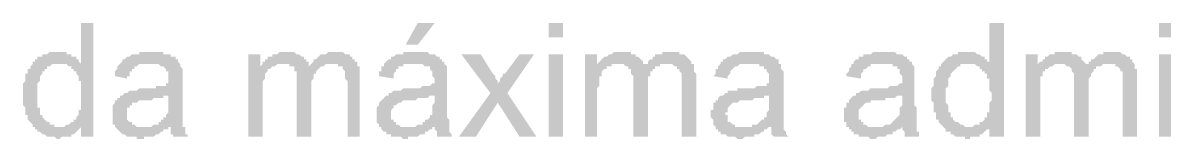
# Model space of a CAD drawing. Header units: millimetres. Extents: x 3949 to 6216, y -1987 to -943.
# Drawn here: x 5031.38 to 5054.52, y -1674.41 to -1672.07 of the extents above; entities that cross this region are included whole.
import ezdxf

# ---------------------------------------------------------------- set-up
doc = ezdxf.new("R2010")
doc.units = ezdxf.units.MM
doc.layers.add('PADRÃO DE ENTRADA', color=7, linetype='Continuous', lineweight=0)

msp = doc.modelspace()

# ---------------------------------------------------------------- hatches: boundary and pattern name
at = {"layer": 'PADRÃO DE ENTRADA', "transparency": 33554559}
h = msp.add_hatch(color=7, dxfattribs=at)
h.paths.add_polyline_path([(5032.555, -1674.364), (5032.555, -1674.12), (5032.555, -1674.169), (5032.506, -1674.218), (5032.506, -1674.218), (5032.506, -1674.218), (5032.457, -1674.266), (5032.457, -1674.266), (5032.408, -1674.315), (5032.408, -1674.315), (5032.36, -1674.315), (5032.36, -1674.364), (5032.311, -1674.364), (5032.262, -1674.364), (5032.262, -1674.364), (5032.213, -1674.364), (5032.213, -1674.364), (5032.164, -1674.364), (5032.115, -1674.413), (5032.115, -1674.413), (5032.067, -1674.413), (5032.018, -1674.364), (5032.018, -1674.364), (5031.969, -1674.364), (5031.92, -1674.364), (5031.92, -1674.364), (5031.871, -1674.364), (5031.871, -1674.364), (5031.823, -1674.315), (5031.774, -1674.315), (5031.774, -1674.315), (5031.725, -1674.266), (5031.725, -1674.266), (5031.725, -1674.266), (5031.676, -1674.266), (5031.676, -1674.218), (5031.627, -1674.218), (5031.627, -1674.169), (5031.578, -1674.169), (5031.578, -1674.12), (5031.578, -1674.12), (5031.53, -1674.071), (5031.53, -1674.071), (5031.481, -1674.022), (5031.481, -1674.022), (5031.481, -1673.974), (5031.481, -1673.925), (5031.432, -1673.925), (5031.432, -1673.876), (5031.432, -1673.876), (5031.432, -1673.827), (5031.432, -1673.827), (5031.432, -1673.778), (5031.383, -1673.729), (5031.383, -1673.729), (5031.383, -1673.681), (5031.383, -1673.632), (5031.383, -1673.632), (5031.383, -1673.583), (5031.383, -1673.534), (5031.383, -1673.534), (5031.383, -1673.485), (5031.383, -1673.437), (5031.383, -1673.437), (5031.383, -1673.388), (5031.383, -1673.339), (5031.383, -1673.339), (5031.383, -1673.29), (5031.432, -1673.241), (5031.432, -1673.241), (5031.432, -1673.192), (5031.432, -1673.192), (5031.432, -1673.144), (5031.432, -1673.095), (5031.481, -1673.095), (5031.481, -1673.095), (5031.481, -1673.046), (5031.481, -1672.997), (5031.53, -1672.997), (5031.53, -1672.948), (5031.53, -1672.948), (5031.578, -1672.9), (5031.578, -1672.9), (5031.578, -1672.851), (5031.627, -1672.851), (5031.627, -1672.802), (5031.676, -1672.802), (5031.676, -1672.753), (5031.725, -1672.753), (5031.725, -1672.753), (5031.774, -1672.753), (5031.774, -1672.704), (5031.823, -1672.704), (5031.871, -1672.704), (5031.871, -1672.704), (5031.92, -1672.655), (5031.969, -1672.655), (5031.969, -1672.655), (5032.018, -1672.655), (5032.018, -1672.655), (5032.067, -1672.655), (5032.067, -1672.655), (5032.115, -1672.655), (5032.164, -1672.655), (5032.164, -1672.655), (5032.213, -1672.655), (5032.262, -1672.655), (5032.262, -1672.704), (5032.311, -1672.704), (5032.311, -1672.704), (5032.36, -1672.704), (5032.36, -1672.753), (5032.408, -1672.753), (5032.457, -1672.753), (5032.457, -1672.802), (5032.506, -1672.802), (5032.506, -1672.851), (5032.506, -1672.851), (5032.555, -1672.9), (5032.555, -1672.9), (5032.555, -1672.07), (5032.799, -1672.07), (5032.799, -1674.364)], flags=0)
h.paths.add_polyline_path([(5031.676, -1673.534), (5031.676, -1673.583), (5031.676, -1673.583), (5031.676, -1673.632), (5031.676, -1673.681), (5031.676, -1673.729), (5031.676, -1673.729), (5031.676, -1673.778), (5031.725, -1673.778), (5031.725, -1673.827), (5031.725, -1673.876), (5031.725, -1673.876), (5031.725, -1673.925), (5031.774, -1673.925), (5031.774, -1673.974), (5031.774, -1673.974), (5031.823, -1674.022), (5031.823, -1674.022), (5031.823, -1674.022), (5031.871, -1674.071), (5031.871, -1674.071), (5031.92, -1674.071), (5031.92, -1674.12), (5031.969, -1674.12), (5031.969, -1674.12), (5032.018, -1674.12), (5032.018, -1674.169), (5032.067, -1674.169), (5032.115, -1674.169), (5032.115, -1674.169), (5032.164, -1674.169), (5032.164, -1674.169), (5032.213, -1674.169), (5032.262, -1674.12), (5032.262, -1674.12), (5032.311, -1674.12), (5032.311, -1674.12), (5032.36, -1674.071), (5032.36, -1674.071), (5032.408, -1674.071), (5032.408, -1674.022), (5032.457, -1674.022), (5032.457, -1673.974), (5032.457, -1673.974), (5032.506, -1673.925), (5032.506, -1673.925), (5032.506, -1673.876), (5032.506, -1673.876), (5032.506, -1673.827), (5032.555, -1673.827), (5032.555, -1673.778), (5032.555, -1673.729), (5032.555, -1673.729), (5032.555, -1673.681), (5032.555, -1673.632), (5032.555, -1673.583), (5032.555, -1673.583), (5032.555, -1673.534), (5032.555, -1673.485), (5032.555, -1673.485), (5032.555, -1673.437), (5032.555, -1673.388), (5032.555, -1673.339), (5032.555, -1673.339), (5032.555, -1673.29), (5032.555, -1673.241), (5032.506, -1673.241), (5032.506, -1673.192), (5032.506, -1673.192), (5032.506, -1673.144), (5032.506, -1673.144), (5032.457, -1673.095), (5032.457, -1673.095), (5032.457, -1673.046), (5032.457, -1673.046), (5032.408, -1673.046), (5032.408, -1672.997), (5032.36, -1672.997), (5032.36, -1672.948), (5032.311, -1672.948), (5032.311, -1672.948), (5032.262, -1672.9), (5032.213, -1672.9), (5032.213, -1672.9), (5032.164, -1672.9), (5032.164, -1672.9), (5032.115, -1672.9), (5032.115, -1672.9), (5032.067, -1672.9), (5032.067, -1672.9), (5032.018, -1672.9), (5031.969, -1672.9), (5031.969, -1672.9), (5031.92, -1672.948), (5031.92, -1672.948), (5031.871, -1672.948), (5031.871, -1672.997), (5031.823, -1672.997), (5031.823, -1673.046), (5031.823, -1673.046), (5031.774, -1673.046), (5031.774, -1673.095), (5031.774, -1673.095), (5031.725, -1673.144), (5031.725, -1673.144), (5031.725, -1673.192), (5031.725, -1673.192), (5031.725, -1673.241), (5031.676, -1673.29), (5031.676, -1673.29), (5031.676, -1673.339), (5031.676, -1673.388), (5031.676, -1673.388), (5031.676, -1673.437), (5031.676, -1673.485), (5031.676, -1673.534), (5031.676, -1673.534)], flags=0)
h = msp.add_hatch(color=7, dxfattribs=at)
h.paths.add_polyline_path([(5039.683, -1674.169), (5039.634, -1674.169), (5039.634, -1674.218), (5039.585, -1674.218), (5039.585, -1674.218), (5039.536, -1674.266), (5039.536, -1674.266), (5039.487, -1674.266), (5039.487, -1674.315), (5039.439, -1674.315), (5039.39, -1674.315), (5039.39, -1674.315), (5039.39, -1674.315), (5039.341, -1674.364), (5039.341, -1674.364), (5039.292, -1674.364), (5039.243, -1674.364), (5039.243, -1674.364), (5039.194, -1674.364), (5039.146, -1674.364), (5039.146, -1674.413), (5039.097, -1674.413), (5039.097, -1674.413), (5039.048, -1674.413), (5038.999, -1674.364), (5038.95, -1674.364), (5038.95, -1674.364), (5038.902, -1674.364), (5038.853, -1674.364), (5038.853, -1674.364), (5038.804, -1674.364), (5038.804, -1674.315), (5038.755, -1674.315), (5038.706, -1674.315), (5038.706, -1674.315), (5038.706, -1674.266), (5038.657, -1674.266), (5038.657, -1674.266), (5038.609, -1674.218), (5038.609, -1674.218), (5038.609, -1674.169), (5038.56, -1674.169), (5038.56, -1674.12), (5038.56, -1674.12), (5038.511, -1674.071), (5038.511, -1674.071), (5038.511, -1674.022), (5038.511, -1673.974), (5038.511, -1673.974), (5038.511, -1673.925), (5038.511, -1673.925), (5038.511, -1673.876), (5038.511, -1673.827), (5038.511, -1673.827), (5038.511, -1673.778), (5038.511, -1673.778), (5038.56, -1673.729), (5038.56, -1673.681), (5038.56, -1673.681), (5038.56, -1673.681), (5038.609, -1673.632), (5038.609, -1673.632), (5038.657, -1673.583), (5038.657, -1673.583), (5038.706, -1673.534), (5038.706, -1673.534), (5038.755, -1673.534), (5038.755, -1673.485), (5038.804, -1673.485), (5038.804, -1673.485), (5038.853, -1673.437), (5038.902, -1673.437), (5038.902, -1673.437), (5038.95, -1673.437), (5038.95, -1673.437), (5038.999, -1673.437), (5038.999, -1673.437), (5039.048, -1673.388), (5039.097, -1673.388), (5039.146, -1673.388), (5039.146, -1673.388), (5039.194, -1673.388), (5039.243, -1673.388), (5039.292, -1673.388), (5039.341, -1673.388), (5039.341, -1673.388), (5039.39, -1673.388), (5039.439, -1673.339), (5039.439, -1673.339), (5039.487, -1673.339), (5039.536, -1673.339), (5039.536, -1673.339), (5039.585, -1673.339), (5039.585, -1673.339), (5039.634, -1673.29), (5039.634, -1673.29), (5039.683, -1673.29), (5039.683, -1673.241), (5039.683, -1673.241), (5039.683, -1673.241), (5039.683, -1673.192), (5039.634, -1673.144), (5039.634, -1673.095), (5039.634, -1673.095), (5039.634, -1673.046), (5039.634, -1673.046), (5039.585, -1672.997), (5039.585, -1672.997), (5039.585, -1672.997), (5039.585, -1672.948), (5039.536, -1672.948), (5039.536, -1672.948), (5039.487, -1672.948), (5039.439, -1672.9), (5039.439, -1672.9), (5039.39, -1672.9), (5039.39, -1672.9), (5039.341, -1672.9), (5039.292, -1672.9), (5039.243, -1672.9), (5039.243, -1672.9), (5039.194, -1672.9), (5039.146, -1672.9), (5039.097, -1672.9), (5039.097, -1672.9), (5039.048, -1672.9), (5039.048, -1672.948), (5038.999, -1672.948), (5038.999, -1672.948), (5038.95, -1672.948), (5038.95, -1672.997), (5038.95, -1672.997), (5038.902, -1672.997), (5038.902, -1673.046), (5038.902, -1673.046), (5038.853, -1673.095), (5038.853, -1673.144), (5038.853, -1673.144), (5038.853, -1673.192), (5038.853, -1673.192), (5038.56, -1673.144), (5038.56, -1673.144), (5038.56, -1673.095), (5038.56, -1673.046), (5038.609, -1673.046), (5038.609, -1672.997), (5038.609, -1672.997), (5038.609, -1672.948), (5038.657, -1672.948), (5038.657, -1672.9), (5038.657, -1672.9), (5038.706, -1672.851), (5038.706, -1672.851), (5038.755, -1672.802), (5038.755, -1672.802), (5038.804, -1672.802), (5038.804, -1672.753), (5038.853, -1672.753), (5038.853, -1672.753), (5038.902, -1672.704), (5038.95, -1672.704), (5038.95, -1672.704), (5038.999, -1672.704), (5038.999, -1672.704), (5039.048, -1672.704), (5039.048, -1672.655), (5039.097, -1672.655), (5039.146, -1672.655), (5039.146, -1672.655), (5039.194, -1672.655), (5039.243, -1672.655), (5039.292, -1672.655), (5039.292, -1672.655), (5039.341, -1672.655), (5039.39, -1672.655), (5039.39, -1672.655), (5039.439, -1672.655), (5039.487, -1672.655), (5039.487, -1672.655), (5039.536, -1672.655), (5039.585, -1672.704), (5039.585, -1672.704), (5039.634, -1672.704), (5039.634, -1672.704), (5039.683, -1672.704), (5039.731, -1672.753), (5039.731, -1672.753), (5039.78, -1672.753), (5039.78, -1672.802), (5039.829, -1672.802), (5039.829, -1672.802), (5039.829, -1672.851), (5039.878, -1672.851), (5039.878, -1672.9), (5039.878, -1672.9), (5039.927, -1672.948), (5039.927, -1672.948), (5039.927, -1672.997), (5039.927, -1673.046), (5039.927, -1673.046), (5039.927, -1673.046), (5039.927, -1673.095), (5039.927, -1673.144), (5039.927, -1673.144), (5039.927, -1673.192), (5039.927, -1673.241), (5039.927, -1673.29), (5039.927, -1673.29), (5039.927, -1673.681), (5039.927, -1673.729), (5039.927, -1673.778), (5039.927, -1673.778), (5039.927, -1673.827), (5039.927, -1673.876), (5039.927, -1673.925), (5039.927, -1673.974), (5039.927, -1673.974), (5039.976, -1674.022), (5039.976, -1674.022), (5039.976, -1674.071), (5039.976, -1674.071), (5039.976, -1674.12), (5039.976, -1674.12), (5039.976, -1674.169), (5039.976, -1674.169), (5039.976, -1674.169), (5039.976, -1674.218), (5039.976, -1674.266), (5039.976, -1674.266), (5040.024, -1674.315), (5040.024, -1674.315), (5040.024, -1674.364), (5039.731, -1674.364), (5039.731, -1674.315), (5039.731, -1674.315), (5039.731, -1674.266), (5039.683, -1674.218), (5039.683, -1674.218), (5039.683, -1674.169), (5039.683, -1674.169)], flags=0)
h.paths.add_polyline_path([(5039.683, -1673.534), (5039.634, -1673.534), (5039.634, -1673.534), (5039.585, -1673.534), (5039.585, -1673.534), (5039.536, -1673.583), (5039.487, -1673.583), (5039.487, -1673.583), (5039.439, -1673.583), (5039.439, -1673.583), (5039.39, -1673.583), (5039.341, -1673.583), (5039.292, -1673.632), (5039.292, -1673.632), (5039.243, -1673.632), (5039.194, -1673.632), (5039.146, -1673.632), (5039.097, -1673.632), (5039.097, -1673.632), (5039.048, -1673.632), (5038.999, -1673.681), (5038.999, -1673.681), (5038.95, -1673.681), (5038.95, -1673.681), (5038.95, -1673.681), (5038.902, -1673.729), (5038.853, -1673.729), (5038.853, -1673.778), (5038.853, -1673.778), (5038.853, -1673.778), (5038.804, -1673.827), (5038.804, -1673.876), (5038.804, -1673.876), (5038.804, -1673.925), (5038.804, -1673.925), (5038.804, -1673.974), (5038.804, -1674.022), (5038.853, -1674.022), (5038.853, -1674.071), (5038.853, -1674.071), (5038.902, -1674.071), (5038.902, -1674.12), (5038.95, -1674.12), (5038.95, -1674.12), (5038.999, -1674.169), (5038.999, -1674.169), (5039.048, -1674.169), (5039.097, -1674.169), (5039.146, -1674.169), (5039.146, -1674.169), (5039.194, -1674.169), (5039.194, -1674.169), (5039.243, -1674.169), (5039.292, -1674.169), (5039.292, -1674.169), (5039.341, -1674.12), (5039.341, -1674.12), (5039.39, -1674.12), (5039.439, -1674.12), (5039.439, -1674.12), (5039.439, -1674.071), (5039.487, -1674.071), (5039.487, -1674.022), (5039.536, -1674.022), (5039.536, -1674.022), (5039.585, -1673.974), (5039.585, -1673.974), (5039.585, -1673.925), (5039.634, -1673.925), (5039.634, -1673.876), (5039.634, -1673.876), (5039.634, -1673.827), (5039.634, -1673.778), (5039.634, -1673.778), (5039.634, -1673.729), (5039.683, -1673.681), (5039.683, -1673.681), (5039.683, -1673.632), (5039.683, -1673.632)], flags=0)
h.paths.add_polyline_path([(5039.097, -1672.509), (5039.341, -1672.07), (5039.683, -1672.07), (5039.341, -1672.509)], flags=0)
h = msp.add_hatch(color=7, dxfattribs=at)
h.paths.add_polyline_path([(5050.863, -1674.364), (5050.863, -1674.12), (5050.863, -1674.169), (5050.863, -1674.218), (5050.814, -1674.218), (5050.814, -1674.218), (5050.765, -1674.266), (5050.765, -1674.266), (5050.716, -1674.315), (5050.716, -1674.315), (5050.667, -1674.315), (5050.667, -1674.364), (5050.618, -1674.364), (5050.618, -1674.364), (5050.57, -1674.364), (5050.57, -1674.364), (5050.521, -1674.364), (5050.472, -1674.364), (5050.472, -1674.413), (5050.423, -1674.413), (5050.374, -1674.413), (5050.374, -1674.364), (5050.325, -1674.364), (5050.277, -1674.364), (5050.277, -1674.364), (5050.228, -1674.364), (5050.228, -1674.364), (5050.179, -1674.364), (5050.13, -1674.315), (5050.13, -1674.315), (5050.081, -1674.315), (5050.081, -1674.266), (5050.081, -1674.266), (5050.033, -1674.266), (5049.984, -1674.266), (5049.984, -1674.218), (5049.984, -1674.218), (5049.935, -1674.169), (5049.935, -1674.169), (5049.886, -1674.12), (5049.886, -1674.12), (5049.837, -1674.071), (5049.837, -1674.071), (5049.837, -1674.022), (5049.788, -1674.022), (5049.788, -1673.974), (5049.788, -1673.925), (5049.788, -1673.925), (5049.788, -1673.876), (5049.74, -1673.876), (5049.74, -1673.827), (5049.74, -1673.827), (5049.74, -1673.778), (5049.74, -1673.729), (5049.74, -1673.729), (5049.74, -1673.681), (5049.691, -1673.632), (5049.691, -1673.632), (5049.691, -1673.583), (5049.691, -1673.534), (5049.691, -1673.534), (5049.691, -1673.485), (5049.691, -1673.437), (5049.691, -1673.437), (5049.691, -1673.388), (5049.74, -1673.339), (5049.74, -1673.339), (5049.74, -1673.29), (5049.74, -1673.241), (5049.74, -1673.241), (5049.74, -1673.192), (5049.74, -1673.192), (5049.788, -1673.144), (5049.788, -1673.095), (5049.788, -1673.095), (5049.788, -1673.095), (5049.788, -1673.046), (5049.837, -1672.997), (5049.837, -1672.997), (5049.837, -1672.948), (5049.886, -1672.948), (5049.886, -1672.9), (5049.886, -1672.9), (5049.935, -1672.851), (5049.935, -1672.851), (5049.984, -1672.802), (5049.984, -1672.802), (5050.033, -1672.753), (5050.033, -1672.753), (5050.081, -1672.753), (5050.081, -1672.753), (5050.13, -1672.704), (5050.13, -1672.704), (5050.179, -1672.704), (5050.228, -1672.704), (5050.228, -1672.655), (5050.277, -1672.655), (5050.277, -1672.655), (5050.325, -1672.655), (5050.374, -1672.655), (5050.374, -1672.655), (5050.423, -1672.655), (5050.423, -1672.655), (5050.472, -1672.655), (5050.521, -1672.655), (5050.521, -1672.655), (5050.57, -1672.655), (5050.618, -1672.704), (5050.618, -1672.704), (5050.667, -1672.704), (5050.667, -1672.704), (5050.716, -1672.753), (5050.716, -1672.753), (5050.765, -1672.753), (5050.765, -1672.802), (5050.814, -1672.802), (5050.814, -1672.851), (5050.863, -1672.851), (5050.863, -1672.9), (5050.863, -1672.9), (5050.863, -1672.07), (5051.155, -1672.07), (5051.155, -1674.364)], flags=0)
h.paths.add_polyline_path([(5049.984, -1673.534), (5049.984, -1673.583), (5049.984, -1673.583), (5049.984, -1673.632), (5049.984, -1673.681), (5050.033, -1673.729), (5050.033, -1673.729), (5050.033, -1673.778), (5050.033, -1673.778), (5050.033, -1673.827), (5050.033, -1673.876), (5050.081, -1673.876), (5050.081, -1673.925), (5050.081, -1673.925), (5050.081, -1673.974), (5050.13, -1673.974), (5050.13, -1674.022), (5050.13, -1674.022), (5050.13, -1674.022), (5050.179, -1674.071), (5050.179, -1674.071), (5050.228, -1674.071), (5050.277, -1674.12), (5050.277, -1674.12), (5050.325, -1674.12), (5050.325, -1674.12), (5050.374, -1674.169), (5050.374, -1674.169), (5050.423, -1674.169), (5050.472, -1674.169), (5050.472, -1674.169), (5050.521, -1674.169), (5050.521, -1674.169), (5050.57, -1674.12), (5050.618, -1674.12), (5050.618, -1674.12), (5050.667, -1674.12), (5050.667, -1674.071), (5050.716, -1674.071), (5050.716, -1674.071), (5050.765, -1674.022), (5050.765, -1674.022), (5050.765, -1673.974), (5050.814, -1673.974), (5050.814, -1673.925), (5050.814, -1673.925), (5050.814, -1673.876), (5050.863, -1673.876), (5050.863, -1673.827), (5050.863, -1673.827), (5050.863, -1673.778), (5050.863, -1673.729), (5050.863, -1673.729), (5050.863, -1673.681), (5050.911, -1673.632), (5050.911, -1673.583), (5050.911, -1673.583), (5050.911, -1673.534), (5050.911, -1673.485), (5050.911, -1673.485), (5050.863, -1673.437), (5050.863, -1673.388), (5050.863, -1673.339), (5050.863, -1673.339), (5050.863, -1673.29), (5050.863, -1673.241), (5050.863, -1673.241), (5050.863, -1673.192), (5050.814, -1673.192), (5050.814, -1673.144), (5050.814, -1673.144), (5050.814, -1673.095), (5050.765, -1673.095), (5050.765, -1673.046), (5050.765, -1673.046), (5050.716, -1673.046), (5050.716, -1672.997), (5050.667, -1672.997), (5050.667, -1672.948), (5050.618, -1672.948), (5050.618, -1672.948), (5050.57, -1672.9), (5050.57, -1672.9), (5050.521, -1672.9), (5050.521, -1672.9), (5050.472, -1672.9), (5050.423, -1672.9), (5050.423, -1672.9), (5050.423, -1672.9), (5050.374, -1672.9), (5050.325, -1672.9), (5050.325, -1672.9), (5050.277, -1672.9), (5050.277, -1672.948), (5050.228, -1672.948), (5050.228, -1672.948), (5050.179, -1672.997), (5050.179, -1672.997), (5050.13, -1673.046), (5050.13, -1673.046), (5050.13, -1673.046), (5050.081, -1673.095), (5050.081, -1673.095), (5050.081, -1673.144), (5050.081, -1673.144), (5050.033, -1673.192), (5050.033, -1673.192), (5050.033, -1673.241), (5050.033, -1673.29), (5050.033, -1673.29), (5050.033, -1673.339), (5049.984, -1673.388), (5049.984, -1673.388), (5049.984, -1673.437), (5049.984, -1673.485), (5049.984, -1673.534), (5049.984, -1673.534)], flags=0)
h = msp.add_hatch(color=7, dxfattribs=at)
h.paths.add_polyline_path([(5034.361, -1674.169), (5034.312, -1674.169), (5034.312, -1674.218), (5034.264, -1674.218), (5034.215, -1674.218), (5034.215, -1674.266), (5034.166, -1674.266), (5034.166, -1674.266), (5034.117, -1674.315), (5034.117, -1674.315), (5034.068, -1674.315), (5034.068, -1674.315), (5034.068, -1674.315), (5034.019, -1674.364), (5033.971, -1674.364), (5033.971, -1674.364), (5033.922, -1674.364), (5033.873, -1674.364), (5033.873, -1674.364), (5033.824, -1674.364), (5033.824, -1674.413), (5033.775, -1674.413), (5033.727, -1674.413), (5033.678, -1674.413), (5033.678, -1674.364), (5033.629, -1674.364), (5033.58, -1674.364), (5033.58, -1674.364), (5033.531, -1674.364), (5033.482, -1674.364), (5033.482, -1674.364), (5033.434, -1674.315), (5033.434, -1674.315), (5033.385, -1674.315), (5033.385, -1674.315), (5033.336, -1674.266), (5033.336, -1674.266), (5033.336, -1674.266), (5033.287, -1674.218), (5033.287, -1674.218), (5033.238, -1674.169), (5033.238, -1674.169), (5033.238, -1674.12), (5033.19, -1674.12), (5033.19, -1674.071), (5033.19, -1674.071), (5033.19, -1674.022), (5033.19, -1673.974), (5033.19, -1673.974), (5033.19, -1673.925), (5033.19, -1673.925), (5033.19, -1673.876), (5033.19, -1673.827), (5033.19, -1673.827), (5033.19, -1673.778), (5033.19, -1673.778), (5033.19, -1673.729), (5033.238, -1673.681), (5033.238, -1673.681), (5033.238, -1673.681), (5033.238, -1673.632), (5033.287, -1673.632), (5033.287, -1673.583), (5033.336, -1673.583), (5033.336, -1673.534), (5033.385, -1673.534), (5033.385, -1673.534), (5033.434, -1673.485), (5033.434, -1673.485), (5033.482, -1673.485), (5033.531, -1673.437), (5033.531, -1673.437), (5033.58, -1673.437), (5033.58, -1673.437), (5033.629, -1673.437), (5033.629, -1673.437), (5033.678, -1673.437), (5033.727, -1673.388), (5033.727, -1673.388), (5033.775, -1673.388), (5033.824, -1673.388), (5033.873, -1673.388), (5033.922, -1673.388), (5033.922, -1673.388), (5033.971, -1673.388), (5034.019, -1673.388), (5034.068, -1673.388), (5034.068, -1673.339), (5034.117, -1673.339), (5034.166, -1673.339), (5034.166, -1673.339), (5034.215, -1673.339), (5034.215, -1673.339), (5034.264, -1673.339), (5034.264, -1673.29), (5034.312, -1673.29), (5034.312, -1673.29), (5034.312, -1673.241), (5034.312, -1673.241), (5034.312, -1673.241), (5034.312, -1673.192), (5034.312, -1673.144), (5034.312, -1673.095), (5034.312, -1673.095), (5034.312, -1673.046), (5034.264, -1673.046), (5034.264, -1672.997), (5034.264, -1672.997), (5034.264, -1672.997), (5034.215, -1672.948), (5034.215, -1672.948), (5034.166, -1672.948), (5034.166, -1672.948), (5034.117, -1672.9), (5034.117, -1672.9), (5034.068, -1672.9), (5034.019, -1672.9), (5034.019, -1672.9), (5033.971, -1672.9), (5033.922, -1672.9), (5033.873, -1672.9), (5033.873, -1672.9), (5033.824, -1672.9), (5033.775, -1672.9), (5033.727, -1672.9), (5033.727, -1672.9), (5033.678, -1672.948), (5033.678, -1672.948), (5033.629, -1672.948), (5033.629, -1672.948), (5033.629, -1672.997), (5033.58, -1672.997), (5033.58, -1672.997), (5033.58, -1673.046), (5033.531, -1673.046), (5033.531, -1673.095), (5033.531, -1673.144), (5033.482, -1673.144), (5033.482, -1673.192), (5033.482, -1673.192), (5033.238, -1673.144), (5033.238, -1673.144), (5033.238, -1673.095), (5033.238, -1673.046), (5033.238, -1673.046), (5033.287, -1672.997), (5033.287, -1672.997), (5033.287, -1672.948), (5033.287, -1672.948), (5033.336, -1672.9), (5033.336, -1672.9), (5033.385, -1672.851), (5033.385, -1672.851), (5033.385, -1672.802), (5033.434, -1672.802), (5033.434, -1672.802), (5033.482, -1672.753), (5033.531, -1672.753), (5033.531, -1672.753), (5033.58, -1672.704), (5033.58, -1672.704), (5033.629, -1672.704), (5033.629, -1672.704), (5033.678, -1672.704), (5033.727, -1672.704), (5033.727, -1672.655), (5033.775, -1672.655), (5033.775, -1672.655), (5033.824, -1672.655), (5033.873, -1672.655), (5033.873, -1672.655), (5033.922, -1672.655), (5033.971, -1672.655), (5034.019, -1672.655), (5034.019, -1672.655), (5034.068, -1672.655), (5034.117, -1672.655), (5034.166, -1672.655), (5034.166, -1672.655), (5034.215, -1672.655), (5034.215, -1672.704), (5034.264, -1672.704), (5034.264, -1672.704), (5034.312, -1672.704), (5034.361, -1672.704), (5034.361, -1672.753), (5034.41, -1672.753), (5034.459, -1672.753), (5034.459, -1672.802), (5034.459, -1672.802), (5034.508, -1672.802), (5034.508, -1672.851), (5034.508, -1672.851), (5034.556, -1672.9), (5034.556, -1672.9), (5034.556, -1672.948), (5034.556, -1672.948), (5034.605, -1672.997), (5034.605, -1673.046), (5034.605, -1673.046), (5034.605, -1673.046), (5034.605, -1673.095), (5034.605, -1673.144), (5034.605, -1673.144), (5034.605, -1673.192), (5034.605, -1673.241), (5034.605, -1673.29), (5034.605, -1673.29), (5034.605, -1673.681), (5034.605, -1673.729), (5034.605, -1673.778), (5034.605, -1673.778), (5034.605, -1673.827), (5034.605, -1673.876), (5034.605, -1673.925), (5034.605, -1673.974), (5034.605, -1673.974), (5034.605, -1674.022), (5034.605, -1674.022), (5034.605, -1674.071), (5034.605, -1674.071), (5034.605, -1674.12), (5034.605, -1674.12), (5034.605, -1674.169), (5034.605, -1674.169), (5034.654, -1674.169), (5034.654, -1674.218), (5034.654, -1674.266), (5034.654, -1674.266), (5034.654, -1674.315), (5034.703, -1674.315), (5034.703, -1674.364), (5034.41, -1674.364), (5034.41, -1674.315), (5034.361, -1674.315), (5034.361, -1674.266), (5034.361, -1674.218), (5034.361, -1674.218), (5034.361, -1674.169), (5034.361, -1674.169)], flags=0)
h.paths.add_polyline_path([(5034.312, -1673.534), (5034.312, -1673.534), (5034.264, -1673.534), (5034.264, -1673.534), (5034.215, -1673.534), (5034.215, -1673.583), (5034.166, -1673.583), (5034.166, -1673.583), (5034.117, -1673.583), (5034.068, -1673.583), (5034.068, -1673.583), (5034.019, -1673.583), (5033.971, -1673.632), (5033.922, -1673.632), (5033.873, -1673.632), (5033.873, -1673.632), (5033.824, -1673.632), (5033.775, -1673.632), (5033.727, -1673.632), (5033.727, -1673.632), (5033.678, -1673.681), (5033.678, -1673.681), (5033.629, -1673.681), (5033.629, -1673.681), (5033.58, -1673.681), (5033.58, -1673.729), (5033.531, -1673.729), (5033.531, -1673.778), (5033.531, -1673.778), (5033.482, -1673.778), (5033.482, -1673.827), (5033.482, -1673.876), (5033.482, -1673.876), (5033.482, -1673.925), (5033.482, -1673.925), (5033.482, -1673.974), (5033.482, -1674.022), (5033.482, -1674.022), (5033.531, -1674.071), (5033.531, -1674.071), (5033.58, -1674.071), (5033.58, -1674.12), (5033.58, -1674.12), (5033.629, -1674.12), (5033.678, -1674.169), (5033.678, -1674.169), (5033.727, -1674.169), (5033.727, -1674.169), (5033.775, -1674.169), (5033.824, -1674.169), (5033.824, -1674.169), (5033.873, -1674.169), (5033.922, -1674.169), (5033.922, -1674.169), (5033.971, -1674.169), (5034.019, -1674.12), (5034.019, -1674.12), (5034.068, -1674.12), (5034.068, -1674.12), (5034.117, -1674.12), (5034.117, -1674.071), (5034.166, -1674.071), (5034.166, -1674.022), (5034.215, -1674.022), (5034.215, -1674.022), (5034.215, -1673.974), (5034.264, -1673.974), (5034.264, -1673.925), (5034.264, -1673.925), (5034.312, -1673.876), (5034.312, -1673.876), (5034.312, -1673.827), (5034.312, -1673.778), (5034.312, -1673.778), (5034.312, -1673.729), (5034.312, -1673.681), (5034.312, -1673.681), (5034.312, -1673.632), (5034.312, -1673.632)], flags=0)
for points in [[(5035.923, -1674.364), (5035.923, -1672.704), (5036.168, -1672.704), (5036.168, -1672.948), (5036.216, -1672.9), (5036.216, -1672.851), (5036.265, -1672.851), (5036.265, -1672.851), (5036.265, -1672.802), (5036.314, -1672.802), (5036.314, -1672.753), (5036.363, -1672.753), (5036.412, -1672.753), (5036.412, -1672.753), (5036.412, -1672.704), (5036.46, -1672.704), (5036.46, -1672.704), (5036.509, -1672.704), (5036.558, -1672.655), (5036.558, -1672.655), (5036.607, -1672.655), (5036.656, -1672.655), (5036.656, -1672.655), (5036.705, -1672.655), (5036.705, -1672.655), (5036.753, -1672.655), (5036.802, -1672.655), (5036.802, -1672.655), (5036.851, -1672.655), (5036.9, -1672.704), (5036.9, -1672.704), (5036.949, -1672.704), (5036.949, -1672.704), (5036.998, -1672.753), (5036.998, -1672.753), (5036.998, -1672.753), (5037.046, -1672.753), (5037.046, -1672.802), (5037.095, -1672.802), (5037.095, -1672.851), (5037.144, -1672.851), (5037.144, -1672.9), (5037.144, -1672.9), (5037.144, -1672.948), (5037.193, -1672.9), (5037.193, -1672.9), (5037.242, -1672.851), (5037.242, -1672.851), (5037.242, -1672.802), (5037.29, -1672.802), (5037.29, -1672.802), (5037.339, -1672.753), (5037.339, -1672.753), (5037.388, -1672.704), (5037.388, -1672.704), (5037.437, -1672.704), (5037.486, -1672.704), (5037.486, -1672.704), (5037.535, -1672.655), (5037.535, -1672.655), (5037.583, -1672.655), (5037.632, -1672.655), (5037.632, -1672.655), (5037.681, -1672.655), (5037.73, -1672.655), (5037.73, -1672.655), (5037.779, -1672.655), (5037.827, -1672.655), (5037.827, -1672.655), (5037.876, -1672.704), (5037.876, -1672.704), (5037.925, -1672.704), (5037.974, -1672.704), (5037.974, -1672.753), (5038.023, -1672.753), (5038.023, -1672.753), (5038.023, -1672.802), (5038.072, -1672.802), (5038.072, -1672.802), (5038.072, -1672.851), (5038.12, -1672.851), (5038.12, -1672.9), (5038.12, -1672.9), (5038.12, -1672.948), (5038.169, -1672.948), (5038.169, -1672.997), (5038.169, -1672.997), (5038.169, -1673.046), (5038.169, -1673.095), (5038.169, -1673.144), (5038.169, -1673.144), (5038.169, -1673.192), (5038.169, -1673.192), (5038.169, -1674.364), (5037.925, -1674.364), (5037.925, -1673.29), (5037.925, -1673.241), (5037.925, -1673.241), (5037.876, -1673.192), (5037.876, -1673.144), (5037.876, -1673.144), (5037.876, -1673.095), (5037.876, -1673.095), (5037.876, -1673.046), (5037.876, -1673.046), (5037.827, -1672.997), (5037.827, -1672.997), (5037.827, -1672.948), (5037.779, -1672.948), (5037.779, -1672.948), (5037.73, -1672.948), (5037.73, -1672.9), (5037.681, -1672.9), (5037.681, -1672.9), (5037.632, -1672.9), (5037.632, -1672.9), (5037.583, -1672.9), (5037.535, -1672.9), (5037.535, -1672.9), (5037.486, -1672.9), (5037.437, -1672.948), (5037.437, -1672.948), (5037.388, -1672.948), (5037.388, -1672.948), (5037.339, -1672.997), (5037.339, -1672.997), (5037.339, -1672.997), (5037.29, -1673.046), (5037.29, -1673.046), (5037.29, -1673.095), (5037.242, -1673.095), (5037.242, -1673.144), (5037.242, -1673.144), (5037.242, -1673.192), (5037.242, -1673.192), (5037.193, -1673.241), (5037.193, -1673.29), (5037.193, -1673.339), (5037.193, -1673.339), (5037.193, -1673.388), (5037.193, -1674.364), (5036.9, -1674.364), (5036.9, -1673.29), (5036.9, -1673.241), (5036.9, -1673.192), (5036.9, -1673.144), (5036.9, -1673.144), (5036.9, -1673.095), (5036.9, -1673.095), (5036.9, -1673.046), (5036.851, -1673.046), (5036.851, -1672.997), (5036.851, -1672.997), (5036.851, -1672.948), (5036.802, -1672.948), (5036.802, -1672.948), (5036.753, -1672.948), (5036.753, -1672.9), (5036.705, -1672.9), (5036.656, -1672.9), (5036.656, -1672.9), (5036.607, -1672.9), (5036.607, -1672.9), (5036.558, -1672.9), (5036.509, -1672.9), (5036.509, -1672.9), (5036.46, -1672.948), (5036.46, -1672.948), (5036.412, -1672.948), (5036.412, -1672.948), (5036.363, -1672.997), (5036.363, -1672.997), (5036.314, -1672.997), (5036.314, -1673.046), (5036.314, -1673.046), (5036.265, -1673.095), (5036.265, -1673.144), (5036.265, -1673.144), (5036.265, -1673.144), (5036.265, -1673.192), (5036.216, -1673.241), (5036.216, -1673.241), (5036.216, -1673.29), (5036.216, -1673.29), (5036.216, -1673.339), (5036.216, -1673.388), (5036.216, -1673.437), (5036.216, -1673.437), (5036.216, -1673.485), (5036.216, -1673.485), (5036.216, -1674.364)], [(5040.171, -1674.364), (5040.806, -1673.485), (5040.22, -1672.704), (5040.61, -1672.704), (5040.854, -1673.095), (5040.854, -1673.095), (5040.903, -1673.144), (5040.903, -1673.192), (5040.903, -1673.192), (5040.952, -1673.241), (5040.952, -1673.241), (5040.952, -1673.29), (5041.001, -1673.241), (5041.001, -1673.192), (5041.001, -1673.192), (5041.05, -1673.144), (5041.05, -1673.144), (5041.05, -1673.095), (5041.098, -1673.095), (5041.391, -1672.704), (5041.684, -1672.704), (5041.147, -1673.485), (5041.733, -1674.364), (5041.391, -1674.364), (5041.05, -1673.827), (5040.952, -1673.681), (5040.513, -1674.364)], [(5042.71, -1674.364), (5042.71, -1672.704), (5042.954, -1672.704), (5042.954, -1672.948), (5042.954, -1672.9), (5043.002, -1672.851), (5043.002, -1672.851), (5043.002, -1672.851), (5043.051, -1672.802), (5043.051, -1672.802), (5043.1, -1672.753), (5043.1, -1672.753), (5043.149, -1672.753), (5043.149, -1672.753), (5043.198, -1672.704), (5043.198, -1672.704), (5043.247, -1672.704), (5043.247, -1672.704), (5043.295, -1672.655), (5043.344, -1672.655), (5043.344, -1672.655), (5043.393, -1672.655), (5043.442, -1672.655), (5043.442, -1672.655), (5043.491, -1672.655), (5043.539, -1672.655), (5043.539, -1672.655), (5043.588, -1672.655), (5043.637, -1672.655), (5043.637, -1672.704), (5043.686, -1672.704), (5043.686, -1672.704), (5043.735, -1672.704), (5043.735, -1672.753), (5043.735, -1672.753), (5043.784, -1672.753), (5043.784, -1672.753), (5043.832, -1672.802), (5043.832, -1672.802), (5043.881, -1672.851), (5043.881, -1672.851), (5043.881, -1672.9), (5043.93, -1672.9), (5043.93, -1672.948), (5043.93, -1672.9), (5043.979, -1672.9), (5043.979, -1672.851), (5043.979, -1672.851), (5044.028, -1672.802), (5044.028, -1672.802), (5044.076, -1672.802), (5044.076, -1672.753), (5044.125, -1672.753), (5044.125, -1672.704), (5044.174, -1672.704), (5044.174, -1672.704), (5044.223, -1672.704), (5044.272, -1672.704), (5044.272, -1672.655), (5044.321, -1672.655), (5044.321, -1672.655), (5044.369, -1672.655), (5044.418, -1672.655), (5044.418, -1672.655), (5044.467, -1672.655), (5044.516, -1672.655), (5044.516, -1672.655), (5044.565, -1672.655), (5044.614, -1672.655), (5044.614, -1672.704), (5044.662, -1672.704), (5044.662, -1672.704), (5044.711, -1672.704), (5044.76, -1672.753), (5044.76, -1672.753), (5044.76, -1672.753), (5044.809, -1672.802), (5044.809, -1672.802), (5044.809, -1672.802), (5044.858, -1672.851), (5044.858, -1672.851), (5044.858, -1672.9), (5044.906, -1672.9), (5044.906, -1672.948), (5044.906, -1672.948), (5044.906, -1672.997), (5044.906, -1672.997), (5044.906, -1673.046), (5044.955, -1673.095), (5044.955, -1673.144), (5044.955, -1673.144), (5044.955, -1673.192), (5044.955, -1673.192), (5044.955, -1674.364), (5044.662, -1674.364), (5044.662, -1673.29), (5044.662, -1673.241), (5044.662, -1673.241), (5044.662, -1673.192), (5044.662, -1673.144), (5044.662, -1673.144), (5044.662, -1673.095), (5044.662, -1673.095), (5044.614, -1673.046), (5044.614, -1673.046), (5044.614, -1672.997), (5044.565, -1672.997), (5044.565, -1672.948), (5044.516, -1672.948), (5044.516, -1672.948), (5044.516, -1672.948), (5044.467, -1672.9), (5044.467, -1672.9), (5044.418, -1672.9), (5044.369, -1672.9), (5044.369, -1672.9), (5044.321, -1672.9), (5044.321, -1672.9), (5044.272, -1672.9), (5044.223, -1672.9), (5044.223, -1672.948), (5044.174, -1672.948), (5044.174, -1672.948), (5044.125, -1672.948), (5044.125, -1672.997), (5044.076, -1672.997), (5044.076, -1672.997), (5044.076, -1673.046), (5044.028, -1673.046), (5044.028, -1673.095), (5044.028, -1673.095), (5044.028, -1673.144), (5043.979, -1673.144), (5043.979, -1673.192), (5043.979, -1673.192), (5043.979, -1673.241), (5043.979, -1673.29), (5043.979, -1673.339), (5043.979, -1673.339), (5043.979, -1673.388), (5043.979, -1674.364), (5043.686, -1674.364), (5043.686, -1673.29), (5043.686, -1673.241), (5043.686, -1673.192), (5043.686, -1673.144), (5043.686, -1673.144), (5043.637, -1673.095), (5043.637, -1673.095), (5043.637, -1673.046), (5043.637, -1673.046), (5043.637, -1672.997), (5043.588, -1672.997), (5043.588, -1672.948), (5043.588, -1672.948), (5043.539, -1672.948), (5043.539, -1672.948), (5043.491, -1672.9), (5043.442, -1672.9), (5043.442, -1672.9), (5043.393, -1672.9), (5043.393, -1672.9), (5043.344, -1672.9), (5043.344, -1672.9), (5043.295, -1672.9), (5043.247, -1672.9), (5043.247, -1672.948), (5043.198, -1672.948), (5043.198, -1672.948), (5043.149, -1672.948), (5043.149, -1672.997), (5043.1, -1672.997), (5043.1, -1672.997), (5043.051, -1673.046), (5043.051, -1673.046), (5043.051, -1673.095), (5043.051, -1673.144), (5043.002, -1673.144), (5043.002, -1673.144), (5043.002, -1673.192), (5043.002, -1673.241), (5043.002, -1673.241), (5043.002, -1673.29), (5043.002, -1673.29), (5043.002, -1673.339), (5042.954, -1673.388), (5042.954, -1673.437), (5042.954, -1673.437), (5042.954, -1673.485), (5042.954, -1673.485), (5042.954, -1674.364)], [(5051.595, -1674.364), (5051.595, -1672.704), (5051.839, -1672.704), (5051.839, -1672.948), (5051.839, -1672.9), (5051.888, -1672.851), (5051.888, -1672.851), (5051.937, -1672.851), (5051.937, -1672.802), (5051.985, -1672.802), (5051.985, -1672.753), (5052.034, -1672.753), (5052.034, -1672.753), (5052.034, -1672.753), (5052.083, -1672.704), (5052.083, -1672.704), (5052.132, -1672.704), (5052.181, -1672.704), (5052.181, -1672.655), (5052.229, -1672.655), (5052.278, -1672.655), (5052.278, -1672.655), (5052.327, -1672.655), (5052.327, -1672.655), (5052.376, -1672.655), (5052.425, -1672.655), (5052.425, -1672.655), (5052.474, -1672.655), (5052.522, -1672.655), (5052.522, -1672.704), (5052.571, -1672.704), (5052.62, -1672.704), (5052.62, -1672.704), (5052.669, -1672.753), (5052.669, -1672.753), (5052.669, -1672.753), (5052.718, -1672.753), (5052.718, -1672.802), (5052.718, -1672.802), (5052.767, -1672.851), (5052.767, -1672.851), (5052.815, -1672.9), (5052.815, -1672.9), (5052.815, -1672.948), (5052.815, -1672.9), (5052.864, -1672.9), (5052.864, -1672.851), (5052.913, -1672.851), (5052.913, -1672.802), (5052.962, -1672.802), (5052.962, -1672.802), (5053.011, -1672.753), (5053.011, -1672.753), (5053.059, -1672.704), (5053.059, -1672.704), (5053.108, -1672.704), (5053.108, -1672.704), (5053.157, -1672.704), (5053.157, -1672.655), (5053.206, -1672.655), (5053.255, -1672.655), (5053.255, -1672.655), (5053.304, -1672.655), (5053.304, -1672.655), (5053.352, -1672.655), (5053.401, -1672.655), (5053.45, -1672.655), (5053.45, -1672.655), (5053.499, -1672.655), (5053.548, -1672.704), (5053.548, -1672.704), (5053.596, -1672.704), (5053.596, -1672.704), (5053.645, -1672.753), (5053.645, -1672.753), (5053.694, -1672.753), (5053.694, -1672.802), (5053.694, -1672.802), (5053.743, -1672.802), (5053.743, -1672.851), (5053.743, -1672.851), (5053.792, -1672.9), (5053.792, -1672.9), (5053.792, -1672.948), (5053.792, -1672.948), (5053.792, -1672.997), (5053.841, -1672.997), (5053.841, -1673.046), (5053.841, -1673.095), (5053.841, -1673.144), (5053.841, -1673.144), (5053.841, -1673.192), (5053.841, -1673.192), (5053.841, -1674.364), (5053.548, -1674.364), (5053.548, -1673.29), (5053.548, -1673.241), (5053.548, -1673.241), (5053.548, -1673.192), (5053.548, -1673.144), (5053.548, -1673.144), (5053.548, -1673.095), (5053.548, -1673.095), (5053.548, -1673.046), (5053.499, -1673.046), (5053.499, -1672.997), (5053.499, -1672.997), (5053.45, -1672.948), (5053.45, -1672.948), (5053.45, -1672.948), (5053.401, -1672.948), (5053.401, -1672.9), (5053.352, -1672.9), (5053.304, -1672.9), (5053.304, -1672.9), (5053.255, -1672.9), (5053.206, -1672.9), (5053.206, -1672.9), (5053.157, -1672.9), (5053.157, -1672.9), (5053.108, -1672.948), (5053.059, -1672.948), (5053.059, -1672.948), (5053.011, -1672.948), (5053.011, -1672.997), (5052.962, -1672.997), (5052.962, -1672.997), (5052.962, -1673.046), (5052.962, -1673.046), (5052.913, -1673.095), (5052.913, -1673.095), (5052.913, -1673.144), (5052.913, -1673.144), (5052.864, -1673.192), (5052.864, -1673.192), (5052.864, -1673.241), (5052.864, -1673.29), (5052.864, -1673.339), (5052.864, -1673.339), (5052.864, -1673.388), (5052.864, -1674.364), (5052.571, -1674.364), (5052.571, -1673.29), (5052.571, -1673.241), (5052.571, -1673.192), (5052.571, -1673.144), (5052.571, -1673.144), (5052.571, -1673.095), (5052.571, -1673.095), (5052.522, -1673.046), (5052.522, -1673.046), (5052.522, -1672.997), (5052.522, -1672.997), (5052.474, -1672.948), (5052.474, -1672.948), (5052.425, -1672.948), (5052.425, -1672.948), (5052.376, -1672.9), (5052.376, -1672.9), (5052.327, -1672.9), (5052.278, -1672.9), (5052.278, -1672.9), (5052.229, -1672.9), (5052.229, -1672.9), (5052.181, -1672.9), (5052.181, -1672.9), (5052.132, -1672.948), (5052.083, -1672.948), (5052.083, -1672.948), (5052.083, -1672.948), (5052.034, -1672.997), (5052.034, -1672.997), (5051.985, -1672.997), (5051.985, -1673.046), (5051.937, -1673.046), (5051.937, -1673.095), (5051.937, -1673.144), (5051.937, -1673.144), (5051.888, -1673.144), (5051.888, -1673.192), (5051.888, -1673.241), (5051.888, -1673.241), (5051.888, -1673.29), (5051.888, -1673.29), (5051.888, -1673.339), (5051.888, -1673.388), (5051.888, -1673.437), (5051.888, -1673.437), (5051.888, -1673.485), (5051.888, -1673.485), (5051.888, -1674.364)]]:
    msp.add_hatch(color=7, dxfattribs=at).paths.add_polyline_path(points)
h = msp.add_hatch(color=7, dxfattribs=at)
h.paths.add_polyline_path([(5046.42, -1674.169), (5046.42, -1674.169), (5046.371, -1674.218), (5046.371, -1674.218), (5046.322, -1674.218), (5046.322, -1674.266), (5046.273, -1674.266), (5046.273, -1674.266), (5046.225, -1674.315), (5046.176, -1674.315), (5046.176, -1674.315), (5046.127, -1674.315), (5046.127, -1674.315), (5046.127, -1674.364), (5046.078, -1674.364), (5046.029, -1674.364), (5046.029, -1674.364), (5045.98, -1674.364), (5045.98, -1674.364), (5045.932, -1674.364), (5045.883, -1674.413), (5045.883, -1674.413), (5045.834, -1674.413), (5045.785, -1674.413), (5045.736, -1674.364), (5045.736, -1674.364), (5045.688, -1674.364), (5045.639, -1674.364), (5045.639, -1674.364), (5045.59, -1674.364), (5045.59, -1674.364), (5045.541, -1674.315), (5045.492, -1674.315), (5045.492, -1674.315), (5045.443, -1674.315), (5045.443, -1674.266), (5045.443, -1674.266), (5045.395, -1674.266), (5045.395, -1674.218), (5045.346, -1674.218), (5045.346, -1674.169), (5045.346, -1674.169), (5045.297, -1674.12), (5045.297, -1674.12), (5045.297, -1674.071), (5045.297, -1674.071), (5045.297, -1674.022), (5045.248, -1673.974), (5045.248, -1673.974), (5045.248, -1673.925), (5045.248, -1673.925), (5045.248, -1673.876), (5045.248, -1673.827), (5045.297, -1673.827), (5045.297, -1673.778), (5045.297, -1673.778), (5045.297, -1673.729), (5045.297, -1673.681), (5045.297, -1673.681), (5045.346, -1673.681), (5045.346, -1673.632), (5045.395, -1673.632), (5045.395, -1673.583), (5045.395, -1673.583), (5045.443, -1673.534), (5045.443, -1673.534), (5045.492, -1673.534), (5045.541, -1673.485), (5045.541, -1673.485), (5045.59, -1673.485), (5045.59, -1673.437), (5045.639, -1673.437), (5045.688, -1673.437), (5045.688, -1673.437), (5045.736, -1673.437), (5045.736, -1673.437), (5045.785, -1673.437), (5045.785, -1673.388), (5045.834, -1673.388), (5045.883, -1673.388), (5045.932, -1673.388), (5045.98, -1673.388), (5045.98, -1673.388), (5046.029, -1673.388), (5046.078, -1673.388), (5046.127, -1673.388), (5046.127, -1673.388), (5046.176, -1673.339), (5046.225, -1673.339), (5046.225, -1673.339), (5046.273, -1673.339), (5046.322, -1673.339), (5046.322, -1673.339), (5046.371, -1673.339), (5046.371, -1673.29), (5046.42, -1673.29), (5046.42, -1673.29), (5046.42, -1673.241), (5046.42, -1673.241), (5046.42, -1673.241), (5046.42, -1673.192), (5046.42, -1673.144), (5046.42, -1673.095), (5046.42, -1673.095), (5046.371, -1673.046), (5046.371, -1673.046), (5046.371, -1672.997), (5046.371, -1672.997), (5046.322, -1672.997), (5046.322, -1672.948), (5046.322, -1672.948), (5046.273, -1672.948), (5046.225, -1672.948), (5046.225, -1672.9), (5046.176, -1672.9), (5046.176, -1672.9), (5046.127, -1672.9), (5046.078, -1672.9), (5046.078, -1672.9), (5046.029, -1672.9), (5045.98, -1672.9), (5045.932, -1672.9), (5045.932, -1672.9), (5045.883, -1672.9), (5045.834, -1672.9), (5045.834, -1672.9), (5045.785, -1672.948), (5045.785, -1672.948), (5045.736, -1672.948), (5045.736, -1672.948), (5045.688, -1672.997), (5045.688, -1672.997), (5045.688, -1672.997), (5045.639, -1673.046), (5045.639, -1673.046), (5045.639, -1673.095), (5045.59, -1673.144), (5045.59, -1673.144), (5045.59, -1673.192), (5045.59, -1673.192), (5045.297, -1673.144), (5045.297, -1673.144), (5045.346, -1673.095), (5045.346, -1673.046), (5045.346, -1673.046), (5045.346, -1672.997), (5045.395, -1672.997), (5045.395, -1672.948), (5045.395, -1672.948), (5045.443, -1672.9), (5045.443, -1672.9), (5045.443, -1672.851), (5045.492, -1672.851), (5045.492, -1672.802), (5045.541, -1672.802), (5045.541, -1672.802), (5045.59, -1672.753), (5045.59, -1672.753), (5045.639, -1672.753), (5045.688, -1672.704), (5045.688, -1672.704), (5045.736, -1672.704), (5045.736, -1672.704), (5045.785, -1672.704), (5045.785, -1672.704), (5045.834, -1672.655), (5045.883, -1672.655), (5045.883, -1672.655), (5045.932, -1672.655), (5045.98, -1672.655), (5045.98, -1672.655), (5046.029, -1672.655), (5046.078, -1672.655), (5046.078, -1672.655), (5046.127, -1672.655), (5046.176, -1672.655), (5046.225, -1672.655), (5046.225, -1672.655), (5046.273, -1672.655), (5046.322, -1672.655), (5046.322, -1672.704), (5046.371, -1672.704), (5046.371, -1672.704), (5046.42, -1672.704), (5046.42, -1672.704), (5046.469, -1672.753), (5046.518, -1672.753), (5046.518, -1672.753), (5046.566, -1672.802), (5046.566, -1672.802), (5046.615, -1672.802), (5046.615, -1672.851), (5046.615, -1672.851), (5046.615, -1672.9), (5046.664, -1672.9), (5046.664, -1672.948), (5046.664, -1672.948), (5046.664, -1672.997), (5046.713, -1673.046), (5046.713, -1673.046), (5046.713, -1673.046), (5046.713, -1673.095), (5046.713, -1673.144), (5046.713, -1673.144), (5046.713, -1673.192), (5046.713, -1673.241), (5046.713, -1673.29), (5046.713, -1673.29), (5046.713, -1673.681), (5046.713, -1673.729), (5046.713, -1673.778), (5046.713, -1673.778), (5046.713, -1673.827), (5046.713, -1673.876), (5046.713, -1673.925), (5046.713, -1673.974), (5046.713, -1673.974), (5046.713, -1674.022), (5046.713, -1674.022), (5046.713, -1674.071), (5046.713, -1674.071), (5046.713, -1674.12), (5046.713, -1674.12), (5046.713, -1674.169), (5046.713, -1674.169), (5046.713, -1674.169), (5046.713, -1674.218), (5046.762, -1674.266), (5046.762, -1674.266), (5046.762, -1674.315), (5046.762, -1674.315), (5046.81, -1674.364), (5046.518, -1674.364), (5046.469, -1674.315), (5046.469, -1674.315), (5046.469, -1674.266), (5046.469, -1674.218), (5046.469, -1674.218), (5046.469, -1674.169), (5046.42, -1674.169)], flags=0)
h.paths.add_polyline_path([(5046.42, -1673.534), (5046.42, -1673.534), (5046.371, -1673.534), (5046.371, -1673.534), (5046.322, -1673.534), (5046.322, -1673.583), (5046.273, -1673.583), (5046.225, -1673.583), (5046.225, -1673.583), (5046.176, -1673.583), (5046.127, -1673.583), (5046.127, -1673.583), (5046.078, -1673.632), (5046.029, -1673.632), (5045.98, -1673.632), (5045.98, -1673.632), (5045.932, -1673.632), (5045.883, -1673.632), (5045.834, -1673.632), (5045.834, -1673.632), (5045.785, -1673.681), (5045.736, -1673.681), (5045.736, -1673.681), (5045.736, -1673.681), (5045.688, -1673.681), (5045.639, -1673.729), (5045.639, -1673.729), (5045.59, -1673.778), (5045.59, -1673.778), (5045.59, -1673.778), (5045.59, -1673.827), (5045.59, -1673.876), (5045.541, -1673.876), (5045.541, -1673.925), (5045.59, -1673.925), (5045.59, -1673.974), (5045.59, -1674.022), (5045.59, -1674.022), (5045.59, -1674.071), (5045.639, -1674.071), (5045.639, -1674.071), (5045.688, -1674.12), (5045.688, -1674.12), (5045.736, -1674.12), (5045.736, -1674.169), (5045.785, -1674.169), (5045.834, -1674.169), (5045.834, -1674.169), (5045.883, -1674.169), (5045.883, -1674.169), (5045.932, -1674.169), (5045.98, -1674.169), (5045.98, -1674.169), (5046.029, -1674.169), (5046.078, -1674.169), (5046.078, -1674.12), (5046.127, -1674.12), (5046.127, -1674.12), (5046.176, -1674.12), (5046.176, -1674.12), (5046.225, -1674.071), (5046.225, -1674.071), (5046.273, -1674.022), (5046.273, -1674.022), (5046.322, -1674.022), (5046.322, -1673.974), (5046.371, -1673.974), (5046.371, -1673.925), (5046.371, -1673.925), (5046.371, -1673.876), (5046.371, -1673.876), (5046.42, -1673.827), (5046.42, -1673.778), (5046.42, -1673.778), (5046.42, -1673.729), (5046.42, -1673.681), (5046.42, -1673.681), (5046.42, -1673.632), (5046.42, -1673.632)], flags=0)
h = msp.add_hatch(color=7, dxfattribs=at)
h.paths.add_polyline_path([(5049.105, -1674.169), (5049.105, -1674.169), (5049.056, -1674.218), (5049.007, -1674.218), (5049.007, -1674.218), (5048.959, -1674.266), (5048.959, -1674.266), (5048.91, -1674.266), (5048.91, -1674.315), (5048.861, -1674.315), (5048.861, -1674.315), (5048.812, -1674.315), (5048.812, -1674.315), (5048.763, -1674.364), (5048.763, -1674.364), (5048.714, -1674.364), (5048.714, -1674.364), (5048.666, -1674.364), (5048.617, -1674.364), (5048.617, -1674.364), (5048.568, -1674.413), (5048.519, -1674.413), (5048.519, -1674.413), (5048.47, -1674.413), (5048.422, -1674.364), (5048.373, -1674.364), (5048.373, -1674.364), (5048.324, -1674.364), (5048.275, -1674.364), (5048.275, -1674.364), (5048.226, -1674.364), (5048.226, -1674.315), (5048.177, -1674.315), (5048.177, -1674.315), (5048.129, -1674.315), (5048.129, -1674.266), (5048.08, -1674.266), (5048.08, -1674.266), (5048.08, -1674.218), (5048.031, -1674.218), (5048.031, -1674.169), (5047.982, -1674.169), (5047.982, -1674.12), (5047.982, -1674.12), (5047.982, -1674.071), (5047.933, -1674.071), (5047.933, -1674.022), (5047.933, -1673.974), (5047.933, -1673.974), (5047.933, -1673.925), (5047.933, -1673.925), (5047.933, -1673.876), (5047.933, -1673.827), (5047.933, -1673.827), (5047.933, -1673.778), (5047.982, -1673.778), (5047.982, -1673.729), (5047.982, -1673.681), (5047.982, -1673.681), (5048.031, -1673.681), (5048.031, -1673.632), (5048.031, -1673.632), (5048.08, -1673.583), (5048.08, -1673.583), (5048.129, -1673.534), (5048.129, -1673.534), (5048.177, -1673.534), (5048.177, -1673.485), (5048.226, -1673.485), (5048.226, -1673.485), (5048.275, -1673.437), (5048.324, -1673.437), (5048.324, -1673.437), (5048.373, -1673.437), (5048.373, -1673.437), (5048.422, -1673.437), (5048.422, -1673.437), (5048.47, -1673.388), (5048.519, -1673.388), (5048.568, -1673.388), (5048.568, -1673.388), (5048.617, -1673.388), (5048.666, -1673.388), (5048.714, -1673.388), (5048.763, -1673.388), (5048.763, -1673.388), (5048.812, -1673.388), (5048.861, -1673.339), (5048.861, -1673.339), (5048.91, -1673.339), (5048.959, -1673.339), (5048.959, -1673.339), (5049.007, -1673.339), (5049.007, -1673.339), (5049.056, -1673.29), (5049.056, -1673.29), (5049.105, -1673.29), (5049.105, -1673.241), (5049.105, -1673.241), (5049.105, -1673.241), (5049.105, -1673.192), (5049.105, -1673.144), (5049.056, -1673.095), (5049.056, -1673.095), (5049.056, -1673.046), (5049.056, -1673.046), (5049.056, -1672.997), (5049.007, -1672.997), (5049.007, -1672.997), (5049.007, -1672.948), (5048.959, -1672.948), (5048.959, -1672.948), (5048.91, -1672.948), (5048.91, -1672.9), (5048.861, -1672.9), (5048.812, -1672.9), (5048.812, -1672.9), (5048.763, -1672.9), (5048.714, -1672.9), (5048.714, -1672.9), (5048.666, -1672.9), (5048.617, -1672.9), (5048.568, -1672.9), (5048.568, -1672.9), (5048.519, -1672.9), (5048.47, -1672.9), (5048.47, -1672.948), (5048.422, -1672.948), (5048.422, -1672.948), (5048.422, -1672.948), (5048.373, -1672.997), (5048.373, -1672.997), (5048.324, -1672.997), (5048.324, -1673.046), (5048.324, -1673.046), (5048.275, -1673.095), (5048.275, -1673.144), (5048.275, -1673.144), (5048.275, -1673.192), (5048.275, -1673.192), (5047.982, -1673.144), (5047.982, -1673.144), (5047.982, -1673.095), (5048.031, -1673.046), (5048.031, -1673.046), (5048.031, -1672.997), (5048.031, -1672.997), (5048.08, -1672.948), (5048.08, -1672.948), (5048.08, -1672.9), (5048.129, -1672.9), (5048.129, -1672.851), (5048.129, -1672.851), (5048.177, -1672.802), (5048.177, -1672.802), (5048.226, -1672.802), (5048.226, -1672.753), (5048.275, -1672.753), (5048.324, -1672.753), (5048.324, -1672.704), (5048.373, -1672.704), (5048.373, -1672.704), (5048.422, -1672.704), (5048.422, -1672.704), (5048.47, -1672.704), (5048.519, -1672.655), (5048.519, -1672.655), (5048.568, -1672.655), (5048.617, -1672.655), (5048.617, -1672.655), (5048.666, -1672.655), (5048.714, -1672.655), (5048.714, -1672.655), (5048.763, -1672.655), (5048.812, -1672.655), (5048.861, -1672.655), (5048.861, -1672.655), (5048.91, -1672.655), (5048.959, -1672.655), (5048.959, -1672.655), (5049.007, -1672.704), (5049.007, -1672.704), (5049.056, -1672.704), (5049.056, -1672.704), (5049.105, -1672.704), (5049.154, -1672.753), (5049.154, -1672.753), (5049.203, -1672.753), (5049.203, -1672.802), (5049.251, -1672.802), (5049.251, -1672.802), (5049.251, -1672.851), (5049.3, -1672.851), (5049.3, -1672.9), (5049.3, -1672.9), (5049.349, -1672.948), (5049.349, -1672.948), (5049.349, -1672.997), (5049.349, -1673.046), (5049.349, -1673.046), (5049.349, -1673.046), (5049.349, -1673.095), (5049.349, -1673.144), (5049.349, -1673.144), (5049.349, -1673.192), (5049.349, -1673.241), (5049.349, -1673.29), (5049.349, -1673.29), (5049.349, -1673.681), (5049.349, -1673.729), (5049.398, -1673.778), (5049.398, -1673.778), (5049.398, -1673.827), (5049.398, -1673.876), (5049.398, -1673.925), (5049.398, -1673.974), (5049.398, -1673.974), (5049.398, -1674.022), (5049.398, -1674.022), (5049.398, -1674.071), (5049.398, -1674.071), (5049.398, -1674.12), (5049.398, -1674.12), (5049.398, -1674.169), (5049.398, -1674.169), (5049.398, -1674.169), (5049.398, -1674.218), (5049.398, -1674.266), (5049.447, -1674.266), (5049.447, -1674.315), (5049.447, -1674.315), (5049.447, -1674.364), (5049.154, -1674.364), (5049.154, -1674.315), (5049.154, -1674.315), (5049.154, -1674.266), (5049.105, -1674.218), (5049.105, -1674.218), (5049.105, -1674.169), (5049.105, -1674.169)], flags=0)
h.paths.add_polyline_path([(5049.105, -1673.534), (5049.056, -1673.534), (5049.056, -1673.534), (5049.007, -1673.534), (5049.007, -1673.534), (5048.959, -1673.583), (5048.959, -1673.583), (5048.91, -1673.583), (5048.861, -1673.583), (5048.861, -1673.583), (5048.812, -1673.583), (5048.763, -1673.583), (5048.763, -1673.632), (5048.714, -1673.632), (5048.666, -1673.632), (5048.617, -1673.632), (5048.568, -1673.632), (5048.568, -1673.632), (5048.519, -1673.632), (5048.47, -1673.632), (5048.47, -1673.681), (5048.422, -1673.681), (5048.422, -1673.681), (5048.373, -1673.681), (5048.373, -1673.681), (5048.324, -1673.729), (5048.324, -1673.729), (5048.275, -1673.778), (5048.275, -1673.778), (5048.275, -1673.778), (5048.226, -1673.827), (5048.226, -1673.876), (5048.226, -1673.876), (5048.226, -1673.925), (5048.226, -1673.925), (5048.226, -1673.974), (5048.226, -1674.022), (5048.275, -1674.022), (5048.275, -1674.071), (5048.324, -1674.071), (5048.324, -1674.071), (5048.324, -1674.12), (5048.373, -1674.12), (5048.373, -1674.12), (5048.422, -1674.169), (5048.47, -1674.169), (5048.47, -1674.169), (5048.519, -1674.169), (5048.568, -1674.169), (5048.568, -1674.169), (5048.617, -1674.169), (5048.617, -1674.169), (5048.666, -1674.169), (5048.714, -1674.169), (5048.714, -1674.169), (5048.763, -1674.12), (5048.812, -1674.12), (5048.812, -1674.12), (5048.861, -1674.12), (5048.861, -1674.12), (5048.91, -1674.071), (5048.91, -1674.071), (5048.959, -1674.022), (5048.959, -1674.022), (5048.959, -1674.022), (5049.007, -1673.974), (5049.007, -1673.974), (5049.056, -1673.925), (5049.056, -1673.925), (5049.056, -1673.876), (5049.056, -1673.876), (5049.056, -1673.827), (5049.056, -1673.778), (5049.056, -1673.778), (5049.105, -1673.729), (5049.105, -1673.681), (5049.105, -1673.681), (5049.105, -1673.632), (5049.105, -1673.632)], flags=0)

# ---------------------------------------------------------------- linework, layer by layer
at = {"layer": 'PADRÃO DE ENTRADA', "color": 7, "lineweight": 0, "transparency": 33554559}
for points in [[(5041.977, -1672.362), (5041.977, -1672.07), (5042.27, -1672.362), (5042.27, -1672.07)], [(5054.28, -1672.362), (5054.28, -1672.07), (5054.524, -1672.362), (5054.524, -1672.07)], [(5041.977, -1674.364), (5041.977, -1672.704), (5042.27, -1674.364), (5042.27, -1672.704)], [(5054.28, -1674.364), (5054.28, -1672.704), (5054.524, -1674.364), (5054.524, -1672.704)]]:
    msp.add_solid(points, dxfattribs=at)

doc.saveas('drawing.dxf')
